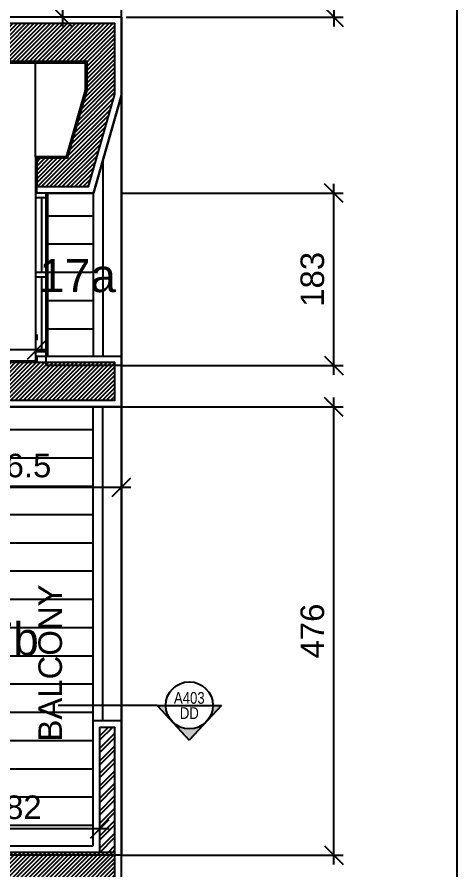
# Model space of a CAD drawing. Extents: x -1.8 to 45.6, y -22.6 to 61.5.
# Drawn here: x 40.8 to 45.47, y 22.75 to 31.81 of the extents above; entities that cross this region are included whole.
import ezdxf
from ezdxf.enums import TextEntityAlignment as Align

# ---------------------------------------------------------------- set-up
doc = ezdxf.new("R2010")
doc.units = 0
doc.header["$MEASUREMENT"] = 0
doc.header["$PDMODE"] = 35
doc.header["$PDSIZE"] = 0.3
doc.layers.get('0').update_dxf_attribs({"linetype": 'CONTINUOUS'})
doc.layers.get('DEFPOINTS').update_dxf_attribs({"linetype": 'CONTINUOUS'})
for name, color, linetype in [('60%', 7, 'CONTINUOUS'), ('A-ALU', 9, 'CONTINUOUS'), ('A-ANNO-SECT-TAG', 7, 'CONTINUOUS'), ('A-AREAS', 6, 'CONTINUOUS'), ('A-AREAS-TXT', 6, 'CONTINUOUS'), ('A-BALUST', 1, 'CONTINUOUS'), ('A-closet', 252, 'CONTINUOUS'), ('a-dim', 3, 'CONTINUOUS'), ('A-HATCH-CONC', 8, 'CONTINUOUS'), ('A-HATCH-WALL', 8, 'CONTINUOUS'), ('A-NOMENCLATURE', 3, 'CONTINUOUS'), ('A-PLASTER', 8, 'CONTINUOUS'), ('A-PROJECTION', 9, 'CONTINUOUS'), ('a-revetement', 1, 'CONTINUOUS'), ('A-TILES', 137, 'CONTINUOUS'), ('A-WALL', 4, 'CONTINUOUS'), ('S-2ND-3RD-4-5-6TH$0$A-STR 2-3-4-5-6', 2, 'CONTINUOUS'), ('S-2ND-3RD-4-5-6TH$0$N-PLOT', 5, 'CONTINUOUS')]:
    doc.layers.add(name, color=color, linetype=linetype)
doc.styles.add('A100-STEXT', font='arial.ttf', dxfattribs={"height": 0.25})
doc.styles.add('BLOCK', font='arial.ttf', dxfattribs={"width": 0.8, "height": 0.25})
doc.dimstyles.new('A100-DIM', dxfattribs={"dimtxt": 0.25, "dimasz": 0.2, "dimexe": 0.1, "dimexo": 0.3, "dimgap": 0.1, "dimtad": 1, "dimlfac": 100, "dimrnd": 0.5, "dimdsep": 46, "dimtxsty": 'A100-STEXT', "dimblk1": 'OBLIQUE', "dimblk2": 'OBLIQUE', "dimsah": 1, "dimcen": -0.05, "dimdle": 0.1, "dimclrd": 15, "dimclre": 15, "dimclrt": 256, "dimadec": 0, "dimazin": 0, "dimtfac": 0.28, "dimtix": 1, "dimtmove": 2, "dimatfit": 3, "dimldrblk": 'OBLIQUE', "dimfxl": 1, "dimtolj": 1, "dimarcsym": 0})

# ---------------------------------------------------------------- blocks, each defined once
blk = doc.blocks.new('A$C37CB01A7')
at = {"layer": 'A-ALU'}
for p, q in [((41.0584, 29.89), (41.0584, 29.1)), ((40.9934, 29.1), (41.1234, 29.1)), ((40.9934, 29.05), (41.1234, 29.05)), ((41.0584, 29.05), (41.0584, 28.26)), ((40.9934, 28.26), (41.1234, 28.26)), ((40.9934, 28.21), (41.1234, 28.21))]:
    blk.add_line(p, q, dxfattribs=at)
for points in [[(40.9934, 29.94), (40.9934, 28.21)], [(41.1234, 29.94), (40.9934, 29.94)], [(41.1234, 29.89), (40.9934, 29.89)], [(41.1234, 29.94), (41.1234, 28.21)]]:
    blk.add_lwpolyline(points, dxfattribs=at)
blk = doc.blocks.new('_OBLIQUE')
at = {"color": 0, "linetype": 'ByBlock'}
blk.add_line((-0.5, -0.5), (0.5, 0.5), dxfattribs=at)
blk = doc.blocks.new('*D157')
at = {"layer": 'a-dim', "color": 15, "lineweight": -2}
for p, q in [((37.1184, 28.44), (37.1184, 28.3788)), ((41.0084, 28.44), (41.0084, 28.3788)), ((37.0184, 28.2788), (41.1084, 28.2788))]:
    blk.add_line(p, q, dxfattribs=at)
at = {"layer": 'DEFPOINTS', "color": 0}
for p in [(41.0084, 28.2788), (37.1184, 28.14), (41.0084, 28.14)]:
    blk.add_point(p, dxfattribs=at)
at = {"layer": 'a-dim', "color": 15, "lineweight": -2, "xscale": 0.2, "yscale": 0.2, "zscale": 0.2, "rotation": 180}
blk.add_blockref('_OBLIQUE', (37.1184, 28.2788), dxfattribs=at)
at = {"layer": 'a-dim', "color": 15, "lineweight": -2, "xscale": 0.2, "yscale": 0.2, "zscale": 0.2}
blk.add_blockref('_OBLIQUE', (41.0084, 28.2788), dxfattribs=at)
at = {"layer": 'a-dim', "insert": (39.0634, 28.5065), "char_height": 0.25, "attachment_point": 5, "style": 'A100-STEXT'}
blk.add_mtext('\\A1;389', dxfattribs=at)
blk = doc.blocks.new('*D243')
at = {"layer": 'a-dim', "color": 15, "lineweight": -2}
for p, q in [((39.8584, 23.24), (39.8584, 23.2897)), ((41.6784, 23.24), (41.6784, 23.2897)), ((41.7784, 23.1897), (39.7584, 23.1897))]:
    blk.add_line(p, q, dxfattribs=at)
at = {"layer": 'DEFPOINTS', "color": 0}
for p in [(39.8584, 23.1897), (39.8584, 22.94), (41.6784, 22.94)]:
    blk.add_point(p, dxfattribs=at)
at = {"layer": 'a-dim', "color": 15, "lineweight": -2, "xscale": 0.2, "yscale": 0.2, "zscale": 0.2, "rotation": 180}
blk.add_blockref('_OBLIQUE', (39.8584, 23.1897), dxfattribs=at)
at = {"layer": 'a-dim', "color": 15, "lineweight": -2, "xscale": 0.2, "yscale": 0.2, "zscale": 0.2}
blk.add_blockref('_OBLIQUE', (41.6784, 23.1897), dxfattribs=at)
at = {"layer": 'a-dim', "insert": (40.7684, 23.4173), "char_height": 0.25, "attachment_point": 5, "style": 'A100-STEXT'}
blk.add_mtext('\\A1;182', dxfattribs=at)
blk = doc.blocks.new('*D288')
at = {"layer": 'a-dim', "color": 15, "lineweight": -2}
for p, q in [((39.5434, 26.8017), (39.5434, 26.9181)), ((41.9084, 26.8017), (41.9084, 26.9181)), ((39.4434, 26.8181), (42.0084, 26.8181))]:
    blk.add_line(p, q, dxfattribs=at)
at = {"layer": 'DEFPOINTS', "color": 0}
for p in [(41.9084, 26.8181), (39.5434, 26.5017), (41.9084, 26.5017)]:
    blk.add_point(p, dxfattribs=at)
at = {"layer": 'a-dim', "color": 15, "lineweight": -2, "xscale": 0.2, "yscale": 0.2, "zscale": 0.2, "rotation": 180}
blk.add_blockref('_OBLIQUE', (39.5434, 26.8181), dxfattribs=at)
at = {"layer": 'a-dim', "color": 15, "lineweight": -2, "xscale": 0.2, "yscale": 0.2, "zscale": 0.2}
blk.add_blockref('_OBLIQUE', (41.9084, 26.8181), dxfattribs=at)
at = {"layer": 'a-dim', "insert": (40.7259, 27.0458), "char_height": 0.25, "attachment_point": 5, "style": 'A100-STEXT'}
blk.add_mtext('\\A1;236.5', dxfattribs=at)
blk = doc.blocks.new('*D291')
at = {"layer": 'a-dim', "color": 15, "lineweight": -2}
for p, q in [((41.281, 35.524), (41.281, 31.71)), ((41.2002, 35.424), (41.181, 35.424)), ((41.2002, 31.81), (41.181, 31.81))]:
    blk.add_line(p, q, dxfattribs=at)
at = {"layer": 'DEFPOINTS', "color": 0}
for p in [(41.5002, 35.424), (41.281, 31.81), (41.5002, 31.81)]:
    blk.add_point(p, dxfattribs=at)
at = {"layer": 'a-dim', "color": 15, "lineweight": -2, "xscale": 0.2, "yscale": 0.2, "zscale": 0.2}
for p, rotation in [((41.281, 35.424), 90), ((41.281, 31.81), 270)]:
    blk.add_blockref('_OBLIQUE', p, dxfattribs=dict(at, rotation=rotation))
at = {"layer": 'a-dim', "insert": (41.0532, 33.617), "char_height": 0.25, "attachment_point": 5, "rotation": 90, "style": 'A100-STEXT'}
blk.add_mtext('\\A1;361.5', dxfattribs=at)
blk = doc.blocks.new('*D304')
at = {"layer": '60%', "color": 15, "lineweight": -2}
for p, q in [((44.164, 35.4303), (44.164, 31.71)), ((41.9584, 35.3303), (44.264, 35.3303)), ((41.9584, 31.81), (44.264, 31.81))]:
    blk.add_line(p, q, dxfattribs=at)
at = {"layer": 'DEFPOINTS', "color": 0}
for p in [(41.6584, 35.3303), (41.6584, 31.81), (44.164, 31.81)]:
    blk.add_point(p, dxfattribs=at)
at = {"layer": '60%', "color": 15, "lineweight": -2, "xscale": 0.2, "yscale": 0.2, "zscale": 0.2}
for p, rotation in [((44.164, 35.3303), 90), ((44.164, 31.81), 270)]:
    blk.add_blockref('_OBLIQUE', p, dxfattribs=dict(at, rotation=rotation))
at = {"layer": '60%', "insert": (43.9363, 33.5702), "char_height": 0.25, "attachment_point": 5, "rotation": 90, "style": 'A100-STEXT'}
blk.add_mtext('\\A1;352', dxfattribs=at)
blk = doc.blocks.new('*D305')
at = {"layer": '60%', "color": 15, "lineweight": -2}
for p, q in [((44.164, 22.81), (44.164, 27.77)), ((41.9084, 27.67), (44.264, 27.67)), ((41.9084, 22.91), (44.264, 22.91))]:
    blk.add_line(p, q, dxfattribs=at)
at = {"layer": 'DEFPOINTS', "color": 0}
for p in [(41.6084, 27.67), (44.164, 27.67), (41.6084, 22.91)]:
    blk.add_point(p, dxfattribs=at)
at = {"layer": '60%', "color": 15, "lineweight": -2, "xscale": 0.2, "yscale": 0.2, "zscale": 0.2}
for p, rotation in [((44.164, 27.67), 90), ((44.164, 22.91), 270)]:
    blk.add_blockref('_OBLIQUE', p, dxfattribs=dict(at, rotation=rotation))
at = {"layer": '60%', "insert": (43.9364, 25.29), "char_height": 0.25, "attachment_point": 5, "rotation": 90, "style": 'A100-STEXT'}
blk.add_mtext('\\A1;476', dxfattribs=at)
blk = doc.blocks.new('*D309')
at = {"layer": '60%', "color": 15, "lineweight": -2}
for p, q in [((44.164, 28.01), (44.164, 30.04)), ((41.9084, 29.94), (44.264, 29.94)), ((41.9084, 28.11), (44.264, 28.11))]:
    blk.add_line(p, q, dxfattribs=at)
at = {"layer": 'DEFPOINTS', "color": 0}
for p in [(41.6084, 29.94), (44.164, 29.94), (41.6084, 28.11)]:
    blk.add_point(p, dxfattribs=at)
at = {"layer": '60%', "color": 15, "lineweight": -2, "xscale": 0.2, "yscale": 0.2, "zscale": 0.2}
for p, rotation in [((44.164, 29.94), 90), ((44.164, 28.11), 270)]:
    blk.add_blockref('_OBLIQUE', p, dxfattribs=dict(at, rotation=rotation))
at = {"layer": '60%', "insert": (43.9363, 29.025), "char_height": 0.25, "attachment_point": 5, "rotation": 90, "style": 'A100-STEXT'}
blk.add_mtext('\\A1;183', dxfattribs=at)
blk = doc.blocks.new('SCT_TAG_D_2')
h = blk.add_hatch(color=256)
h.paths.add_polyline_path([(0.3425, -0.3708), (0, 0), (0.0925, 0, 0.755389), (0.5552, -0.1315), (0.5636, -0.1315)])
h.paths.add_polyline_path([(0.5636, -0.1315), (0.5552, -0.1315, 0.139348), (0.5925, 0), (0.6851, 0)])
for p, q in [((0, 0), (-1.0515, 0)), ((0, 0), (0.6851, 0)), ((0, 0), (0.3425, -0.3708)), ((0.6851, 0), (0.3425, -0.3708))]:
    blk.add_line(p, q)
blk.add_circle((0.3425, 0), 0.25)
at = {"color": 7, "style": 'BLOCK', "width": 0.8}
for tag, p in [('DWG', (0.3425, 0.0795)), ('SCT.NO.', (0.3425, -0.0815))]:
    blk.add_attdef(tag, text='', height=0.125, dxfattribs=at).set_placement(p, align=Align.MIDDLE)

msp = doc.modelspace()

# ---------------------------------------------------------------- hatches: boundary and pattern name
at = {"layer": 'A-HATCH-CONC'}
h = msp.add_hatch(dxfattribs=at)
h.set_pattern_fill('ANSI31', color=256, scale=0.25, style=0)
h.paths.add_polyline_path([(41.83837, 31.74), (40.70837, 31.74), (40.70837, 31.34), (41.53837, 31.34), (41.53837, 31.03202), (41.33208, 30.31), (41.00837, 30.31), (41.00837, 30.01), (41.55837, 30.01), (41.83837, 30.99)])
h = msp.add_hatch(dxfattribs=at)
h.set_pattern_fill('ANSI31', color=256, scale=0.25, style=0)
h.paths.add_polyline_path([(41.83837, 28.14), (40.70837, 28.14), (40.70837, 27.74), (41.83837, 27.74)])
h = msp.add_hatch(dxfattribs=at)
h.set_pattern_fill('ANSI31', color=256, scale=0.25, style=0)
h.paths.add_polyline_path([(41.83837, 22.94), (26.70837, 22.94), (26.70837, 22.61), (28.46837, 22.61), (28.46837, 22.54), (41.83837, 22.54)])
at = {"layer": 'A-HATCH-WALL'}
h = msp.add_hatch(dxfattribs=at)
h.set_pattern_fill('ANSI32', color=256, scale=0.25, style=0)
h.paths.add_polyline_path([(41.67837, 22.94), (41.83837, 22.94), (41.83837, 24.27), (41.67837, 24.27)])
at = {"layer": 'A-TILES'}
h = msp.add_hatch(dxfattribs=at)
h.set_pattern_fill('_USER', color=256, scale=0.3, style=0, pattern_type=0)
h.set_pattern_definition([(0, (9e-11, -5e-11), (0, 0.3), [])])
h.paths.add_polyline_path([(41.12337, 29.94), (41.60837, 29.94), (41.60837, 28.21), (41.12337, 28.21)])
h = msp.add_hatch(dxfattribs=at)
h.set_pattern_fill('_USER', color=256, scale=0.3, style=0, pattern_type=0)
h.set_pattern_definition([(0, (-338376.54673, -23743.37172), (0, 0.3), [])])
h.paths.add_polyline_path([(39.92837, 24.34), (39.92837, 23.01), (41.60837, 23.01), (41.60837, 24.34), (41.60837, 27.67), (39.92837, 27.67)])

# ---------------------------------------------------------------- linework, layer by layer
at = {"layer": '60%', "color": 15}
msp.add_line((45.47116, 35.43031), (45.47116, 3.4), dxfattribs=at)
msp.add_line((45.47116, 35.43031), (45.47116, 3.4), dxfattribs=at)
at = {"layer": 'A-AREAS'}
msp.add_lwpolyline([(41.90837, 22.54), (41.90837, 22.91), (39.92837, 22.91), (39.92837, 27.67), (41.90837, 27.67), (41.90837, 28.11), (41.10837, 28.11), (41.10837, 29.94), (41.61117, 29.94), (41.90837, 30.9802), (41.90837, 31.81), (37.18837, 31.81), (37.18837, 32.91101), (41.00695, 37.6593), (37.43005, 40.53584), (33.85316, 43.41238), (30.76735, 45.894)], dxfattribs=at)
for points in [[(41.10837, 29.94), (41.61117, 29.94), (41.90837, 30.9802), (41.90837, 28.11), (41.10837, 28.11)], [(39.92837, 27.67), (41.90837, 27.67), (41.90837, 22.91), (39.92837, 22.91)]]:
    msp.add_lwpolyline(points, close=True, dxfattribs=at)
at = {"layer": 'A-BALUST'}
for p, q in [((41.70837, 30.2802), (41.70837, 28.21)), ((41.60837, 29.94), (41.60837, 28.21)), ((41.60837, 24.34), (41.60837, 27.67)), ((41.70837, 24.34), (41.70837, 27.67))]:
    msp.add_line(p, q, dxfattribs=at)
at = {"layer": 'A-closet'}
msp.add_line((40.99337, 30.325), (40.99337, 31.325), dxfattribs=at)
at = {"layer": 'A-PLASTER'}
for points in [[(35.93337, 29.575), (36.72337, 29.575), (36.72337, 31.325), (41.52337, 31.325), (41.52337, 31.03412), (41.32076, 30.325), (40.99337, 30.325), (40.99337, 29.94)], [(41.00837, 28.21), (40.99337, 28.21), (40.99337, 28.155), (36.72337, 28.155), (36.72337, 28.505), (36.54337, 28.505), (36.54337, 28.155), (35.90337, 28.155), (35.90337, 27.905), (34.37337, 27.905), (34.37337, 28.59)]]:
    msp.add_lwpolyline(points, dxfattribs=at)
at = {"layer": 'A-PROJECTION'}
for p, q in [((41.90837, 30.9802), (41.90837, 28.21)), ((41.60837, 24.34), (41.60837, 27.67)), ((41.60837, 24.34), (41.60837, 27.67)), ((41.90837, 24.34), (41.90837, 27.67))]:
    msp.add_line(p, q, dxfattribs=at)
at = {"layer": 'a-revetement'}
for p, q in [((41.90837, 31.81), (41.90837, 30.9802)), ((41.90837, 30.9802), (41.61117, 29.94)), ((41.00837, 29.94), (41.00837, 30.01)), ((41.61117, 29.94), (41.00837, 29.94)), ((41.00837, 28.21), (41.90837, 28.21)), ((41.00837, 28.21), (41.00837, 28.14)), ((41.90837, 28.21), (41.90837, 27.67)), ((41.90837, 27.67), (39.55837, 27.67)), ((41.60837, 23.01), (41.60837, 24.34)), ((41.60837, 24.34), (41.90837, 24.34)), ((41.90837, 22.5), (41.90837, 24.34)), ((39.92837, 23.01), (41.60837, 23.01))]:
    msp.add_line(p, q, dxfattribs=at)
at = {"layer": 'A-WALL'}
for p, q in [((41.67837, 22.94), (41.67837, 24.27)), ((41.67837, 24.27), (41.83837, 24.27)), ((41.83837, 22.84), (41.83837, 24.27))]:
    msp.add_line(p, q, dxfattribs=at)
at = {"layer": 'S-2ND-3RD-4-5-6TH$0$A-STR 2-3-4-5-6'}
for points in [[(40.70837, 31.74), (40.70837, 31.34), (41.53837, 31.34), (41.53837, 31.03202), (41.33208, 30.31), (41.00837, 30.31), (41.00837, 30.01), (41.55837, 30.01), (41.83837, 30.99), (41.83837, 31.74)], [(40.70837, 27.74), (41.83837, 27.74), (41.83837, 28.14), (40.70837, 28.14)], [(41.83837, 22.94), (26.70837, 22.94), (26.70837, 22.61), (28.46837, 22.61), (28.46837, 22.54), (41.83837, 22.54)]]:
    msp.add_lwpolyline(points, close=True, dxfattribs=at)
at = {"layer": 'S-2ND-3RD-4-5-6TH$0$N-PLOT'}
msp.add_lwpolyline([(0, 0), (38.90837, 0, 0.4142136), (41.90837, 3), (41.90837, 55.45463, 0.4229554), (38.81912, 58.4533), (0, 57.29794)], format="xyb", close=True, dxfattribs=at)

# ---------------------------------------------------------------- block references
at = {"layer": 'A-ALU'}
msp.add_blockref('A$C37CB01A7', (0, 0), dxfattribs=at)
at = {"layer": 'A-ANNO-SECT-TAG', "ltscale": 4}
msp.add_blockref('SCT_TAG_D_2', (42.28598, 24.50051), dxfattribs=at).add_auto_attribs({'SCT.NO.': 'DD', 'DWG': 'A403'})
msp.add_blockref('SCT_TAG_D_2', (42.28598, 24.50051), dxfattribs=at).add_auto_attribs({'SCT.NO.': 'DD', 'DWG': 'A403'})

# ---------------------------------------------------------------- texts
at = {"layer": 'A-AREAS-TXT', "style": 'A100-STEXT'}
for s, p in [('17a', (41.44079, 28.88947)), ('17b', (40.62205, 25.03214))]:
    msp.add_text(s, height=0.35, dxfattribs=at).set_placement(p, align=Align.CENTER)
at = {"layer": 'A-NOMENCLATURE', "style": 'A100-STEXT'}
msp.add_text('BALCONY', height=0.25, rotation=90, dxfattribs=at).set_placement((41.15036, 24.95069), align=Align.MIDDLE)

# ---------------------------------------------------------------- dimensions: what is measured, and where the dimension line sits
at = {"layer": '60%'}
for base, p1, p2, picture, middle in [((44.16403, 31.81), (41.65837, 35.33031), (41.65837, 31.81), '*D304', (43.93631, 33.57015)), ((44.16403, 29.94), (41.60837, 28.11), (41.60837, 29.94), '*D309', (43.93631, 29.025)), ((44.16403, 27.67), (41.60837, 22.91), (41.60837, 27.67), '*D305', (43.93639, 25.29))]:
    dim = msp.add_linear_dim(base=base, p1=p1, p2=p2, angle=90, dimstyle='A100-DIM', dxfattribs=at)
    dim.commit()
    dim.dimension.update_dxf_attribs({"geometry": picture, "text_midpoint": middle})
at = {"layer": 'a-dim'}
for p1, p2, distance, picture, middle in [((41.50021, 35.42399), (41.50021, 31.81), -0.21924, '*D291', (41.05324, 33.617)), ((39.54337, 26.50166), (41.90837, 26.50166), 0.31643, '*D288', (40.72587, 27.04582))]:
    dim = msp.add_aligned_dim(p1=p1, p2=p2, distance=distance, dimstyle='A100-DIM', dxfattribs=at)
    dim.commit()
    dim.dimension.update_dxf_attribs({"geometry": picture, "text_midpoint": middle})
for base, p1, p2, picture, middle in [((41.00837, 28.27877), (37.11837, 28.14), (41.00837, 28.14), '*D157', (39.06337, 28.5065)), ((39.85837, 23.1897), (41.67837, 22.94), (39.85837, 22.94), '*D243', (40.76837, 23.41734))]:
    dim = msp.add_linear_dim(base=base, p1=p1, p2=p2, dimstyle='A100-DIM', dxfattribs=at)
    dim.commit()
    dim.dimension.update_dxf_attribs({"geometry": picture, "text_midpoint": middle})

doc.saveas('drawing.dxf')
